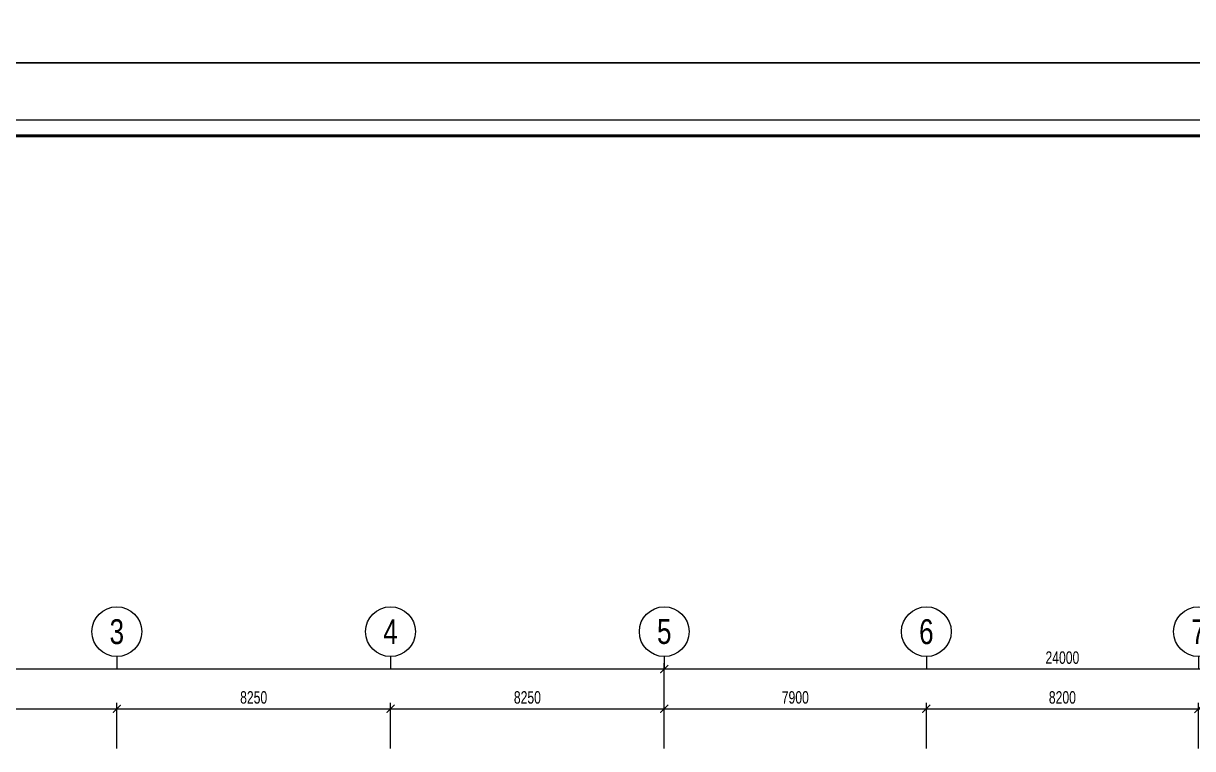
# Model space of a CAD drawing. Header units: millimetres. Extents: x 0 to 132458, y 0 to 365310.
# Drawn here: x 29309 to 64550, y 251081 to 272939 of the extents above; entities that cross this region are included whole.
import ezdxf
from ezdxf.enums import TextEntityAlignment as Align

# ---------------------------------------------------------------- set-up
doc = ezdxf.new("R2010")
doc.units = ezdxf.units.MM
doc.header["$LTSCALE"] = 400
doc.header["$PDSIZE"] = -2
doc.layers.get('0').update_dxf_attribs({"lineweight": 5})
doc.layers.get('Defpoints').update_dxf_attribs({"color": 2})
doc.layers.add('02.CDC.DIM', color=1, linetype='Continuous', lineweight=20)
doc.layers.add('CDC-KHUNGTEN', color=9, linetype='Continuous')
doc.layers.add('CDC.02.DIM', color=1, linetype='Continuous')
doc.styles.add('BIGTEXT', font='arial.ttf', dxfattribs={"width": 0.8})
doc.styles.add('KCS_SMTEXT', font='arial.ttf', dxfattribs={"width": 0.7})
doc.dimstyles.new('KCS_DIM150', dxfattribs={"dimscale": 150, "dimtxt": 2.5, "dimasz": 1.6, "dimexe": 1.2, "dimexo": 0, "dimgap": 1, "dimtad": 1, "dimdec": 0, "dimzin": 0, "dimdsep": 46, "dimtxsty": 'KCS_SMTEXT', "dimblk": 'ARCHTICK', "dimcen": 0, "dimdle": 1, "dimclrd": 256, "dimclre": 256, "dimclrt": 2, "dimadec": 0, "dimazin": 0, "dimtfac": 1, "dimtdec": 0, "dimtix": 1, "dimtmove": 2, "dimatfit": 3, "dimfxl": 1, "dimtolj": 1, "dimtzin": 0, "dimarcsym": 0})

# ---------------------------------------------------------------- blocks, each defined once
blk = doc.blocks.new('_ArchTick')
at = {"color": 0, "linetype": 'ByBlock', "const_width": 0.15}
blk.add_lwpolyline([(-0.5, -0.5), (0.5, 0.5)], dxfattribs=at)
blk = doc.blocks.new('*D108')
at = {"layer": 'CDC.02.DIM', "lineweight": -2, "ltscale": 10, "transparency": 16777216}
for p, q in [((15475, 253481), (48775, 253481)), ((15625, 251081), (15625, 253661)), ((48625, 251081), (48625, 253661))]:
    blk.add_line(p, q, dxfattribs=at)
at = {"layer": 'Defpoints', "color": 0, "ltscale": 10, "transparency": 16777216}
for p in [(48625, 253481), (15625, 251081), (48625, 251081)]:
    blk.add_point(p, dxfattribs=at)
at = {"layer": 'CDC.02.DIM', "lineweight": -2, "ltscale": 10, "transparency": 16777216, "xscale": 240, "yscale": 240, "zscale": 240, "rotation": 180}
blk.add_blockref('_ArchTick', (15625, 253481), dxfattribs=at)
at = {"layer": 'CDC.02.DIM', "lineweight": -2, "ltscale": 10, "transparency": 16777216, "xscale": 240, "yscale": 240, "zscale": 240}
blk.add_blockref('_ArchTick', (48625, 253481), dxfattribs=at)
at = {"layer": 'CDC.02.DIM', "color": 2, "ltscale": 10, "transparency": 16777216, "insert": (28000, 253822), "char_height": 375, "attachment_point": 5, "style": 'KCS_SMTEXT'}
blk.add_mtext('\\A1;33000', dxfattribs=at)
blk = doc.blocks.new('*D110')
at = {"layer": 'CDC.02.DIM', "lineweight": -2, "ltscale": 10, "transparency": 16777216}
for p, q in [((48475, 253481), (72775, 253481)), ((48625, 251081), (48625, 253661)), ((72625, 251081), (72625, 253661))]:
    blk.add_line(p, q, dxfattribs=at)
at = {"layer": 'Defpoints', "color": 0, "ltscale": 10, "transparency": 16777216}
for p in [(72625, 253481), (48625, 251081), (72625, 251081)]:
    blk.add_point(p, dxfattribs=at)
at = {"layer": 'CDC.02.DIM', "lineweight": -2, "ltscale": 10, "transparency": 16777216, "xscale": 240, "yscale": 240, "zscale": 240, "rotation": 180}
blk.add_blockref('_ArchTick', (48625, 253481), dxfattribs=at)
at = {"layer": 'CDC.02.DIM', "lineweight": -2, "ltscale": 10, "transparency": 16777216, "xscale": 240, "yscale": 240, "zscale": 240}
blk.add_blockref('_ArchTick', (72625, 253481), dxfattribs=at)
at = {"layer": 'CDC.02.DIM', "color": 2, "ltscale": 10, "transparency": 16777216, "insert": (60625, 253822), "char_height": 375, "attachment_point": 5, "style": 'KCS_SMTEXT'}
blk.add_mtext('\\A1;24000', dxfattribs=at)
blk = doc.blocks.new('*D112')
at = {"layer": 'CDC.02.DIM', "lineweight": -2, "ltscale": 10, "transparency": 16777216}
for p, q in [((23875, 251081), (23875, 252461)), ((32125, 251081), (32125, 252461)), ((23725, 252281), (32275, 252281))]:
    blk.add_line(p, q, dxfattribs=at)
at = {"layer": 'Defpoints', "color": 0, "ltscale": 10, "transparency": 16777216}
for p in [(32125, 252281), (23875, 251081), (32125, 251081)]:
    blk.add_point(p, dxfattribs=at)
at = {"layer": 'CDC.02.DIM', "lineweight": -2, "ltscale": 10, "transparency": 16777216, "xscale": 240, "yscale": 240, "zscale": 240, "rotation": 180}
blk.add_blockref('_ArchTick', (23875, 252281), dxfattribs=at)
at = {"layer": 'CDC.02.DIM', "lineweight": -2, "ltscale": 10, "transparency": 16777216, "xscale": 240, "yscale": 240, "zscale": 240}
blk.add_blockref('_ArchTick', (32125, 252281), dxfattribs=at)
at = {"layer": 'CDC.02.DIM', "color": 2, "ltscale": 10, "transparency": 16777216, "insert": (28000, 252622), "char_height": 375, "attachment_point": 5, "style": 'KCS_SMTEXT'}
blk.add_mtext('\\A1;8250', dxfattribs=at)
blk = doc.blocks.new('*D113')
at = {"layer": 'CDC.02.DIM', "lineweight": -2, "ltscale": 10, "transparency": 16777216}
for p, q in [((32125, 251081), (32125, 252461)), ((40375, 251081), (40375, 252461)), ((31975, 252281), (40525, 252281))]:
    blk.add_line(p, q, dxfattribs=at)
at = {"layer": 'Defpoints', "color": 0, "ltscale": 10, "transparency": 16777216}
for p in [(40375, 252281), (32125, 251081), (40375, 251081)]:
    blk.add_point(p, dxfattribs=at)
at = {"layer": 'CDC.02.DIM', "lineweight": -2, "ltscale": 10, "transparency": 16777216, "xscale": 240, "yscale": 240, "zscale": 240, "rotation": 180}
blk.add_blockref('_ArchTick', (32125, 252281), dxfattribs=at)
at = {"layer": 'CDC.02.DIM', "lineweight": -2, "ltscale": 10, "transparency": 16777216, "xscale": 240, "yscale": 240, "zscale": 240}
blk.add_blockref('_ArchTick', (40375, 252281), dxfattribs=at)
at = {"layer": 'CDC.02.DIM', "color": 2, "ltscale": 10, "transparency": 16777216, "insert": (36250, 252622), "char_height": 375, "attachment_point": 5, "style": 'KCS_SMTEXT'}
blk.add_mtext('\\A1;8250', dxfattribs=at)
blk = doc.blocks.new('*D114')
at = {"layer": 'CDC.02.DIM', "lineweight": -2, "ltscale": 10, "transparency": 16777216}
for p, q in [((40375, 251081), (40375, 252461)), ((48625, 251081), (48625, 252461)), ((40225, 252281), (48775, 252281))]:
    blk.add_line(p, q, dxfattribs=at)
at = {"layer": 'Defpoints', "color": 0, "ltscale": 10, "transparency": 16777216}
for p in [(48625, 252281), (40375, 251081), (48625, 251081)]:
    blk.add_point(p, dxfattribs=at)
at = {"layer": 'CDC.02.DIM', "lineweight": -2, "ltscale": 10, "transparency": 16777216, "xscale": 240, "yscale": 240, "zscale": 240, "rotation": 180}
blk.add_blockref('_ArchTick', (40375, 252281), dxfattribs=at)
at = {"layer": 'CDC.02.DIM', "lineweight": -2, "ltscale": 10, "transparency": 16777216, "xscale": 240, "yscale": 240, "zscale": 240}
blk.add_blockref('_ArchTick', (48625, 252281), dxfattribs=at)
at = {"layer": 'CDC.02.DIM', "color": 2, "ltscale": 10, "transparency": 16777216, "insert": (44500, 252622), "char_height": 375, "attachment_point": 5, "style": 'KCS_SMTEXT'}
blk.add_mtext('\\A1;8250', dxfattribs=at)
blk = doc.blocks.new('*D119')
at = {"layer": 'CDC.02.DIM', "lineweight": -2, "ltscale": 10, "transparency": 16777216}
for p, q in [((48625, 251081), (48625, 252461)), ((56525, 251081), (56525, 252461)), ((48475, 252281), (56675, 252281))]:
    blk.add_line(p, q, dxfattribs=at)
at = {"layer": 'Defpoints', "color": 0, "ltscale": 10, "transparency": 16777216}
for p in [(56525, 252281), (48625, 251081), (56525, 251081)]:
    blk.add_point(p, dxfattribs=at)
at = {"layer": 'CDC.02.DIM', "lineweight": -2, "ltscale": 10, "transparency": 16777216, "xscale": 240, "yscale": 240, "zscale": 240, "rotation": 180}
blk.add_blockref('_ArchTick', (48625, 252281), dxfattribs=at)
at = {"layer": 'CDC.02.DIM', "lineweight": -2, "ltscale": 10, "transparency": 16777216, "xscale": 240, "yscale": 240, "zscale": 240}
blk.add_blockref('_ArchTick', (56525, 252281), dxfattribs=at)
at = {"layer": 'CDC.02.DIM', "color": 2, "ltscale": 10, "transparency": 16777216, "insert": (52575, 252622), "char_height": 375, "attachment_point": 5, "style": 'KCS_SMTEXT'}
blk.add_mtext('\\A1;7900', dxfattribs=at)
blk = doc.blocks.new('*D120')
at = {"layer": 'CDC.02.DIM', "lineweight": -2, "ltscale": 10, "transparency": 16777216}
for p, q in [((56525, 251081), (56525, 252461)), ((64725, 251081), (64725, 252461)), ((56375, 252281), (64875, 252281))]:
    blk.add_line(p, q, dxfattribs=at)
at = {"layer": 'Defpoints', "color": 0, "ltscale": 10, "transparency": 16777216}
for p in [(64725, 252281), (56525, 251081), (64725, 251081)]:
    blk.add_point(p, dxfattribs=at)
at = {"layer": 'CDC.02.DIM', "lineweight": -2, "ltscale": 10, "transparency": 16777216, "xscale": 240, "yscale": 240, "zscale": 240, "rotation": 180}
blk.add_blockref('_ArchTick', (56525, 252281), dxfattribs=at)
at = {"layer": 'CDC.02.DIM', "lineweight": -2, "ltscale": 10, "transparency": 16777216, "xscale": 240, "yscale": 240, "zscale": 240}
blk.add_blockref('_ArchTick', (64725, 252281), dxfattribs=at)
at = {"layer": 'CDC.02.DIM', "color": 2, "ltscale": 10, "transparency": 16777216, "insert": (60625, 252622), "char_height": 375, "attachment_point": 5, "style": 'KCS_SMTEXT'}
blk.add_mtext('\\A1;8200', dxfattribs=at)
blk = doc.blocks.new('_Axis name')
at = {"layer": 'CDC.02.DIM'}
blk.add_line((0, 2.5), (0, 0), dxfattribs=at)
blk.add_circle((0, 7.5), 5, dxfattribs=at)
at = {"layer": 'CDC.02.DIM', "style": 'BIGTEXT', "width": 0.75}
blk.add_attdef('.', text='', height=5, dxfattribs=at).set_placement((0, 7.5), align=Align.MIDDLE)
blk = doc.blocks.new('Khung tên chuẩn')
at = {"layer": 'CDC-KHUNGTEN', "color": 8}
blk.add_lwpolyline([(75096, 1100), (83000, 1100), (83000, 58300), (3000, 58300), (3000, 1100), (75096, 1100)], dxfattribs=at)
at = {"layer": 'CDC-KHUNGTEN', "color": 255, "lineweight": 60}
blk.add_lwpolyline([(74900, 1400), (74900, 58000), (3300, 58000), (3300, 1400), (74900, 1400)], close=True, dxfattribs=at)
at = {"layer": 'Defpoints', "color": 1, "ltscale": 0.2}
blk.add_lwpolyline([(0, 0), (0, 59400), (84100, 59400), (84100, 0), (0, 0)], close=True, dxfattribs=at)

msp = doc.modelspace()

# ---------------------------------------------------------------- block references
at = {"xscale": 1.575000000011642, "yscale": 1.575000000011642, "zscale": 1.575000000011642}
for p in [(0, 271755), (0, 178200)]:
    msp.add_blockref('Khung tên chuẩn', p, dxfattribs=at)
at = {"layer": '02.CDC.DIM', "xscale": 150, "yscale": 150, "zscale": 150}
for p, values in [((32125.1, 253480.9), {'.': '3'}), ((40375.1, 253480.9), {'.': '4'}), ((48625.1, 253480.9), {'.': '5'}), ((56525.2, 253480.9), {'.': '6'}), ((64725.2, 253480.9), {'.': '7'})]:
    msp.add_blockref('_Axis name', p, dxfattribs=at).add_auto_attribs(values)

# ---------------------------------------------------------------- dimensions: what is measured, and where the dimension line sits
at = {"layer": 'CDC.02.DIM', "ltscale": 10}
dim = msp.add_linear_dim(base=(48625.1, 253480.9), p1=(15625.1, 251080.9), p2=(48625.1, 251080.9), dimstyle='KCS_DIM150', dxfattribs=at)
dim.commit()
dim.dimension.update_dxf_attribs({"geometry": '*D108', "text_midpoint": (28000.1, 253822.5), "dimtype": 160})
for base, p1, p2, picture, middle in [((72625.4, 253480.9), (48625.1, 251080.9), (72625.4, 251080.9), '*D110', (60625.2, 253822.3)), ((32125.1, 252280.9), (23875.1, 251080.9), (32125.1, 251080.9), '*D112', (28000.1, 252622.3)), ((40375.1, 252280.9), (32125.1, 251080.9), (40375.1, 251080.9), '*D113', (36250.1, 252622.3)), ((48625.1, 252280.9), (40375.1, 251080.9), (48625.1, 251080.9), '*D114', (44500.1, 252622.3)), ((56525.2, 252280.9), (48625.1, 251080.9), (56525.2, 251080.9), '*D119', (52575.2, 252622.3)), ((64725.2, 252280.9), (56525.2, 251080.9), (64725.2, 251080.9), '*D120', (60625.2, 252622.3))]:
    dim = msp.add_linear_dim(base=base, p1=p1, p2=p2, dimstyle='KCS_DIM150', dxfattribs=at)
    dim.commit()
    dim.dimension.update_dxf_attribs({"geometry": picture, "text_midpoint": middle})

doc.saveas('drawing.dxf')
